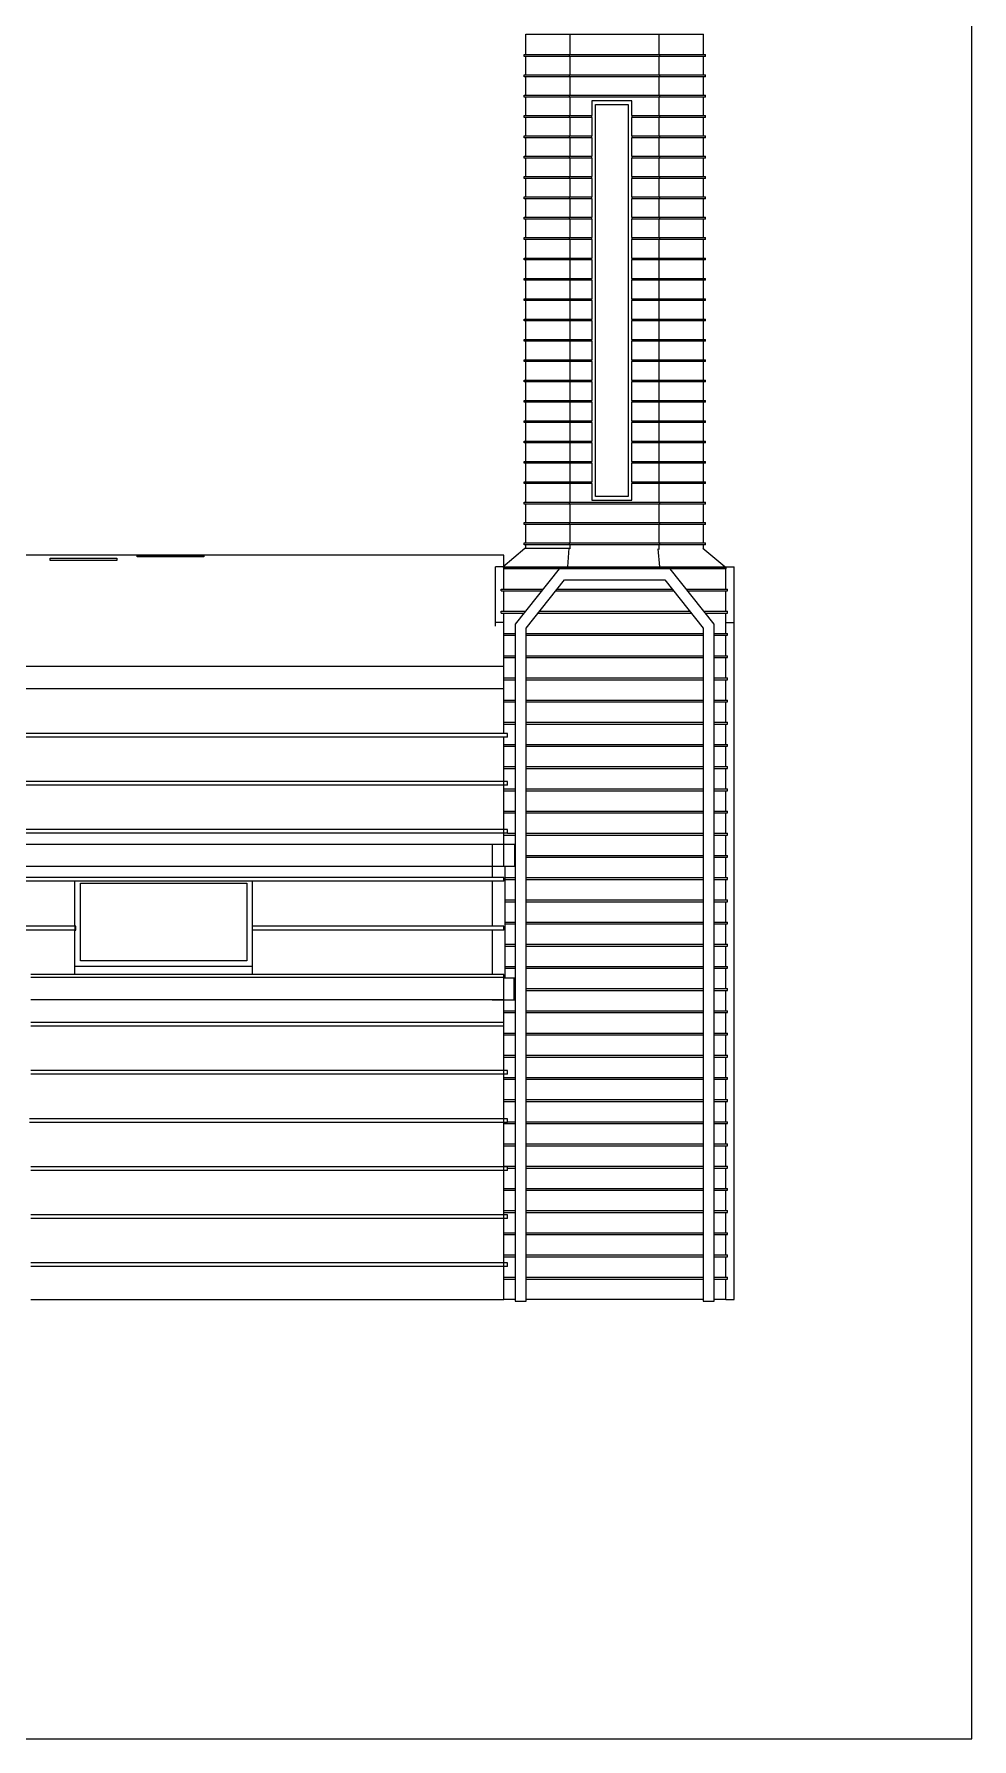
# Model space of a CAD drawing. Header units: inches. Extents: x -6210 to 141093, y -2740 to 21225.
# Drawn here: x 98862 to 99369, y 2900 to 3822 of the extents above; entities that cross this region are included whole.
import ezdxf

# ---------------------------------------------------------------- set-up
doc = ezdxf.new("R2010")
doc.units = ezdxf.units.IN
doc.header["$LTSCALE"] = 100
doc.header["$MEASUREMENT"] = 0

msp = doc.modelspace()

# ---------------------------------------------------------------- linework, layer by layer
at = {"color": 0, "linetype": 'Continuous', "lineweight": 0, "extrusion": (0, 1, 0)}
for p, q in [((99128.27012, 3822.12844), (99152.27012, 3822.12844)), ((99128.27012, 3811.12844), (99128.27012, 3822.12844)), ((99146.27012, 3822.23663), (99146.27012, 3822.12844)), ((99152.27012, 3822.12844), (99200.27012, 3822.12844)), ((99152.27012, 3811.12844), (99152.27012, 3822.12844)), ((99200.27012, 3822.12844), (99224.27012, 3822.12844)), ((99200.27012, 3811.12844), (99200.27012, 3822.12844)), ((99206.27012, 3822.23663), (99206.27012, 3822.12844)), ((99224.27012, 3811.12844), (99224.27012, 3822.12844)), ((99127.27012, 3811.12844), (99151.8559, 3811.12844)), ((99127.27012, 3810.12844), (99127.27012, 3811.12844)), ((99151.8559, 3810.12844), (99127.27012, 3810.12844)), ((99128.27012, 3800.12844), (99128.27012, 3810.12844)), ((99151.8559, 3811.12844), (99200.68433, 3811.12844)), ((99151.8559, 3810.12844), (99151.8559, 3811.12844)), ((99200.68433, 3810.12844), (99151.8559, 3810.12844)), ((99152.27012, 3800.12844), (99152.27012, 3810.12844)), ((99200.27012, 3800.12844), (99200.27012, 3810.12844)), ((99200.68433, 3811.12844), (99225.27012, 3811.12844)), ((99200.68433, 3810.12844), (99200.68433, 3811.12844)), ((99225.27012, 3810.12844), (99200.68433, 3810.12844)), ((99224.27012, 3800.12844), (99224.27012, 3810.12844)), ((99225.27012, 3810.12844), (99225.27012, 3811.12844)), ((99127.27012, 3800.12844), (99151.8559, 3800.12844)), ((99127.27012, 3799.12844), (99127.27012, 3800.12844)), ((99151.8559, 3799.12844), (99127.27012, 3799.12844)), ((99128.27012, 3789.12844), (99128.27012, 3799.12844)), ((99151.8559, 3800.12844), (99200.68433, 3800.12844)), ((99151.8559, 3799.12844), (99151.8559, 3800.12844)), ((99200.68433, 3799.12844), (99151.8559, 3799.12844)), ((99152.27012, 3789.12844), (99152.27012, 3799.12844)), ((99200.27012, 3789.12844), (99200.27012, 3799.12844)), ((99200.68433, 3800.12844), (99225.27012, 3800.12844)), ((99200.68433, 3799.12844), (99200.68433, 3800.12844)), ((99225.27012, 3799.12844), (99200.68433, 3799.12844)), ((99224.27012, 3789.12844), (99224.27012, 3799.12844)), ((99225.27012, 3799.12844), (99225.27012, 3800.12844)), ((99127.27012, 3789.12844), (99151.8559, 3789.12844)), ((99127.27012, 3788.12844), (99127.27012, 3789.12844)), ((99151.8559, 3789.12844), (99200.68433, 3789.12844)), ((99151.8559, 3788.12844), (99151.8559, 3789.12844)), ((99200.68433, 3789.12844), (99225.27012, 3789.12844)), ((99200.68433, 3788.12844), (99200.68433, 3789.12844)), ((99225.27012, 3788.12844), (99225.27012, 3789.12844)), ((99151.8559, 3788.12844), (99127.27012, 3788.12844)), ((99128.27012, 3778.12844), (99128.27012, 3788.12844)), ((99200.68433, 3788.12844), (99151.8559, 3788.12844)), ((99152.27012, 3778.12844), (99152.27012, 3788.12844)), ((99185.57778, 3786.12844), (99163.9076, 3786.12844)), ((99163.9076, 3786.12844), (99163.9076, 3778.12844)), ((99165.9076, 3784.12844), (99183.57778, 3784.12844)), ((99165.9076, 3572.12844), (99165.9076, 3784.12844)), ((99183.57778, 3784.12844), (99183.57778, 3572.12844)), ((99185.57778, 3778.12844), (99185.57778, 3786.12844)), ((99200.27012, 3778.12844), (99200.27012, 3788.12844)), ((99225.27012, 3788.12844), (99200.68433, 3788.12844)), ((99224.27012, 3778.12844), (99224.27012, 3788.12844)), ((99127.27012, 3778.12844), (99151.8559, 3778.12844)), ((99127.27012, 3777.12844), (99127.27012, 3778.12844)), ((99151.8559, 3777.12844), (99127.27012, 3777.12844)), ((99128.27012, 3767.12844), (99128.27012, 3777.12844)), ((99151.8559, 3777.12844), (99151.8559, 3778.12844)), ((99151.8559, 3778.12844), (99163.9076, 3778.12844)), ((99163.9076, 3777.12844), (99151.8559, 3777.12844)), ((99152.27012, 3767.12844), (99152.27012, 3777.12844)), ((99163.9076, 3777.12844), (99163.9076, 3778.12844)), ((99163.9076, 3777.12844), (99163.9076, 3767.12844)), ((99185.57778, 3778.12844), (99185.57778, 3777.12844)), ((99185.57778, 3778.12844), (99200.68433, 3778.12844)), ((99185.57778, 3767.12844), (99185.57778, 3777.12844)), ((99200.68433, 3777.12844), (99185.57778, 3777.12844)), ((99200.27012, 3767.12844), (99200.27012, 3777.12844)), ((99200.68433, 3777.12844), (99200.68433, 3778.12844)), ((99200.68433, 3778.12844), (99225.27012, 3778.12844)), ((99225.27012, 3777.12844), (99200.68433, 3777.12844)), ((99224.27012, 3767.12844), (99224.27012, 3777.12844)), ((99225.27012, 3777.12844), (99225.27012, 3778.12844)), ((99127.27012, 3767.12844), (99151.8559, 3767.12844)), ((99127.27012, 3766.12844), (99127.27012, 3767.12844)), ((99151.8559, 3766.12844), (99127.27012, 3766.12844)), ((99128.27012, 3756.12844), (99128.27012, 3766.12844)), ((99151.8559, 3766.12844), (99151.8559, 3767.12844)), ((99151.8559, 3767.12844), (99163.9076, 3767.12844)), ((99163.9076, 3766.12844), (99151.8559, 3766.12844)), ((99152.27012, 3756.12844), (99152.27012, 3766.12844)), ((99163.9076, 3766.12844), (99163.9076, 3767.12844)), ((99163.9076, 3766.12844), (99163.9076, 3756.12844)), ((99185.57778, 3767.12844), (99185.57778, 3766.12844)), ((99185.57778, 3767.12844), (99200.68433, 3767.12844)), ((99185.57778, 3756.12844), (99185.57778, 3766.12844)), ((99200.68433, 3766.12844), (99185.57778, 3766.12844)), ((99200.27012, 3756.12844), (99200.27012, 3766.12844)), ((99200.68433, 3766.12844), (99200.68433, 3767.12844)), ((99200.68433, 3767.12844), (99225.27012, 3767.12844)), ((99225.27012, 3766.12844), (99200.68433, 3766.12844)), ((99224.27012, 3756.12844), (99224.27012, 3766.12844)), ((99225.27012, 3766.12844), (99225.27012, 3767.12844)), ((99127.27012, 3756.12844), (99151.8559, 3756.12844)), ((99127.27012, 3755.12844), (99127.27012, 3756.12844)), ((99151.8559, 3755.12844), (99127.27012, 3755.12844)), ((99128.27012, 3745.12844), (99128.27012, 3755.12844)), ((99151.8559, 3755.12844), (99151.8559, 3756.12844)), ((99151.8559, 3756.12844), (99163.9076, 3756.12844)), ((99163.9076, 3755.12844), (99151.8559, 3755.12844)), ((99152.27012, 3745.12844), (99152.27012, 3755.12844)), ((99163.9076, 3755.12844), (99163.9076, 3756.12844)), ((99163.9076, 3755.12844), (99163.9076, 3745.12844)), ((99185.57778, 3756.12844), (99185.57778, 3755.12844)), ((99185.57778, 3756.12844), (99200.68433, 3756.12844)), ((99185.57778, 3745.12844), (99185.57778, 3755.12844)), ((99200.68433, 3755.12844), (99185.57778, 3755.12844)), ((99200.27012, 3745.12844), (99200.27012, 3755.12844)), ((99200.68433, 3755.12844), (99200.68433, 3756.12844)), ((99200.68433, 3756.12844), (99225.27012, 3756.12844)), ((99225.27012, 3755.12844), (99200.68433, 3755.12844)), ((99224.27012, 3745.12844), (99224.27012, 3755.12844)), ((99225.27012, 3755.12844), (99225.27012, 3756.12844)), ((99127.27012, 3745.12844), (99151.8559, 3745.12844)), ((99127.27012, 3744.12844), (99127.27012, 3745.12844)), ((99151.8559, 3744.12844), (99127.27012, 3744.12844)), ((99128.27012, 3734.12844), (99128.27012, 3744.12844)), ((99151.8559, 3744.12844), (99151.8559, 3745.12844)), ((99151.8559, 3745.12844), (99163.9076, 3745.12844)), ((99163.9076, 3744.12844), (99151.8559, 3744.12844)), ((99152.27012, 3734.12844), (99152.27012, 3744.12844)), ((99163.9076, 3744.12844), (99163.9076, 3745.12844)), ((99163.9076, 3744.12844), (99163.9076, 3734.12844)), ((99185.57778, 3745.12844), (99185.57778, 3744.12844)), ((99185.57778, 3745.12844), (99200.68433, 3745.12844)), ((99185.57778, 3734.12844), (99185.57778, 3744.12844)), ((99200.68433, 3744.12844), (99185.57778, 3744.12844)), ((99200.27012, 3734.12844), (99200.27012, 3744.12844)), ((99200.68433, 3744.12844), (99200.68433, 3745.12844)), ((99200.68433, 3745.12844), (99225.27012, 3745.12844)), ((99225.27012, 3744.12844), (99200.68433, 3744.12844)), ((99224.27012, 3734.12844), (99224.27012, 3744.12844)), ((99225.27012, 3744.12844), (99225.27012, 3745.12844)), ((99127.27012, 3734.12844), (99151.8559, 3734.12844)), ((99127.27012, 3733.12844), (99127.27012, 3734.12844)), ((99151.8559, 3733.12844), (99127.27012, 3733.12844)), ((99128.27012, 3723.12844), (99128.27012, 3733.12844)), ((99151.8559, 3733.12844), (99151.8559, 3734.12844)), ((99151.8559, 3734.12844), (99163.9076, 3734.12844)), ((99163.9076, 3733.12844), (99151.8559, 3733.12844)), ((99152.27012, 3723.12844), (99152.27012, 3733.12844)), ((99163.9076, 3733.12844), (99163.9076, 3734.12844)), ((99163.9076, 3733.12844), (99163.9076, 3723.12844)), ((99185.57778, 3734.12844), (99185.57778, 3733.12844)), ((99185.57778, 3734.12844), (99200.68433, 3734.12844)), ((99185.57778, 3723.12844), (99185.57778, 3733.12844)), ((99200.68433, 3733.12844), (99185.57778, 3733.12844)), ((99200.27012, 3723.12844), (99200.27012, 3733.12844)), ((99200.68433, 3733.12844), (99200.68433, 3734.12844)), ((99200.68433, 3734.12844), (99225.27012, 3734.12844)), ((99225.27012, 3733.12844), (99200.68433, 3733.12844)), ((99224.27012, 3723.12844), (99224.27012, 3733.12844)), ((99225.27012, 3733.12844), (99225.27012, 3734.12844)), ((99127.27012, 3723.12844), (99151.8559, 3723.12844)), ((99127.27012, 3722.12844), (99127.27012, 3723.12844)), ((99151.8559, 3722.12844), (99127.27012, 3722.12844)), ((99128.27012, 3712.12844), (99128.27012, 3722.12844)), ((99151.8559, 3722.12844), (99151.8559, 3723.12844)), ((99151.8559, 3723.12844), (99163.9076, 3723.12844)), ((99163.9076, 3722.12844), (99151.8559, 3722.12844)), ((99152.27012, 3712.12844), (99152.27012, 3722.12844)), ((99163.9076, 3722.12844), (99163.9076, 3723.12844)), ((99163.9076, 3722.12844), (99163.9076, 3712.12844)), ((99185.57778, 3723.12844), (99185.57778, 3722.12844)), ((99185.57778, 3723.12844), (99200.68433, 3723.12844)), ((99185.57778, 3712.12844), (99185.57778, 3722.12844)), ((99200.68433, 3722.12844), (99185.57778, 3722.12844)), ((99200.27012, 3712.12844), (99200.27012, 3722.12844)), ((99200.68433, 3722.12844), (99200.68433, 3723.12844)), ((99200.68433, 3723.12844), (99225.27012, 3723.12844)), ((99225.27012, 3722.12844), (99200.68433, 3722.12844)), ((99224.27012, 3712.12844), (99224.27012, 3722.12844)), ((99225.27012, 3722.12844), (99225.27012, 3723.12844)), ((99127.27012, 3712.12844), (99151.8559, 3712.12844)), ((99127.27012, 3711.12844), (99127.27012, 3712.12844)), ((99151.8559, 3711.12844), (99127.27012, 3711.12844)), ((99128.27012, 3701.12844), (99128.27012, 3711.12844)), ((99151.8559, 3711.12844), (99151.8559, 3712.12844)), ((99151.8559, 3712.12844), (99163.9076, 3712.12844)), ((99163.9076, 3711.12844), (99151.8559, 3711.12844)), ((99152.27012, 3701.12844), (99152.27012, 3711.12844)), ((99163.9076, 3711.12844), (99163.9076, 3712.12844)), ((99163.9076, 3711.12844), (99163.9076, 3701.12844)), ((99185.57778, 3712.12844), (99185.57778, 3711.12844)), ((99185.57778, 3712.12844), (99200.68433, 3712.12844)), ((99185.57778, 3701.12844), (99185.57778, 3711.12844)), ((99200.68433, 3711.12844), (99185.57778, 3711.12844)), ((99200.27012, 3701.12844), (99200.27012, 3711.12844)), ((99200.68433, 3711.12844), (99200.68433, 3712.12844)), ((99200.68433, 3712.12844), (99225.27012, 3712.12844)), ((99225.27012, 3711.12844), (99200.68433, 3711.12844)), ((99224.27012, 3701.12844), (99224.27012, 3711.12844)), ((99225.27012, 3711.12844), (99225.27012, 3712.12844)), ((99127.27012, 3701.12844), (99151.8559, 3701.12844)), ((99127.27012, 3700.12844), (99127.27012, 3701.12844)), ((99151.8559, 3700.12844), (99127.27012, 3700.12844)), ((99128.27012, 3690.12844), (99128.27012, 3700.12844)), ((99151.8559, 3700.12844), (99151.8559, 3701.12844)), ((99151.8559, 3701.12844), (99163.9076, 3701.12844)), ((99163.9076, 3700.12844), (99151.8559, 3700.12844)), ((99152.27012, 3690.12844), (99152.27012, 3700.12844)), ((99163.9076, 3700.12844), (99163.9076, 3701.12844)), ((99163.9076, 3700.12844), (99163.9076, 3690.12844)), ((99185.57778, 3701.12844), (99185.57778, 3700.12844)), ((99185.57778, 3701.12844), (99200.68433, 3701.12844)), ((99185.57778, 3690.12844), (99185.57778, 3700.12844)), ((99200.68433, 3700.12844), (99185.57778, 3700.12844)), ((99200.27012, 3690.12844), (99200.27012, 3700.12844)), ((99200.68433, 3700.12844), (99200.68433, 3701.12844)), ((99200.68433, 3701.12844), (99225.27012, 3701.12844)), ((99225.27012, 3700.12844), (99200.68433, 3700.12844)), ((99224.27012, 3690.12844), (99224.27012, 3700.12844)), ((99225.27012, 3700.12844), (99225.27012, 3701.12844)), ((99127.27012, 3690.12844), (99151.8559, 3690.12844)), ((99127.27012, 3689.12844), (99127.27012, 3690.12844)), ((99151.8559, 3689.12844), (99127.27012, 3689.12844)), ((99128.27012, 3679.12844), (99128.27012, 3689.12844)), ((99151.8559, 3689.12844), (99151.8559, 3690.12844)), ((99151.8559, 3690.12844), (99163.9076, 3690.12844)), ((99163.9076, 3689.12844), (99151.8559, 3689.12844)), ((99152.27012, 3679.12844), (99152.27012, 3689.12844)), ((99163.9076, 3689.12844), (99163.9076, 3690.12844)), ((99163.9076, 3689.12844), (99163.9076, 3679.12844)), ((99185.57778, 3690.12844), (99185.57778, 3689.12844)), ((99185.57778, 3690.12844), (99200.68433, 3690.12844)), ((99185.57778, 3679.12844), (99185.57778, 3689.12844)), ((99200.68433, 3689.12844), (99185.57778, 3689.12844)), ((99200.27012, 3679.12844), (99200.27012, 3689.12844)), ((99200.68433, 3689.12844), (99200.68433, 3690.12844)), ((99200.68433, 3690.12844), (99225.27012, 3690.12844)), ((99225.27012, 3689.12844), (99200.68433, 3689.12844)), ((99224.27012, 3679.12844), (99224.27012, 3689.12844)), ((99225.27012, 3689.12844), (99225.27012, 3690.12844)), ((99127.27012, 3679.12844), (99151.8559, 3679.12844)), ((99127.27012, 3678.12844), (99127.27012, 3679.12844)), ((99151.8559, 3678.12844), (99127.27012, 3678.12844)), ((99128.27012, 3668.12844), (99128.27012, 3678.12844)), ((99151.8559, 3678.12844), (99151.8559, 3679.12844)), ((99151.8559, 3679.12844), (99163.9076, 3679.12844)), ((99163.9076, 3678.12844), (99151.8559, 3678.12844)), ((99152.27012, 3668.12844), (99152.27012, 3678.12844)), ((99163.9076, 3678.12844), (99163.9076, 3679.12844)), ((99163.9076, 3678.12844), (99163.9076, 3668.12844)), ((99185.57778, 3679.12844), (99185.57778, 3678.12844)), ((99185.57778, 3679.12844), (99200.68433, 3679.12844)), ((99185.57778, 3668.12844), (99185.57778, 3678.12844)), ((99200.68433, 3678.12844), (99185.57778, 3678.12844)), ((99200.27012, 3668.12844), (99200.27012, 3678.12844)), ((99200.68433, 3678.12844), (99200.68433, 3679.12844)), ((99200.68433, 3679.12844), (99225.27012, 3679.12844)), ((99225.27012, 3678.12844), (99200.68433, 3678.12844)), ((99224.27012, 3668.12844), (99224.27012, 3678.12844)), ((99225.27012, 3678.12844), (99225.27012, 3679.12844)), ((99127.27012, 3668.12844), (99151.8559, 3668.12844)), ((99127.27012, 3667.12844), (99127.27012, 3668.12844)), ((99151.8559, 3667.12844), (99127.27012, 3667.12844)), ((99128.27012, 3657.12844), (99128.27012, 3667.12844)), ((99151.8559, 3667.12844), (99151.8559, 3668.12844)), ((99151.8559, 3668.12844), (99163.9076, 3668.12844)), ((99163.9076, 3667.12844), (99151.8559, 3667.12844)), ((99152.27012, 3657.12844), (99152.27012, 3667.12844)), ((99163.9076, 3667.12844), (99163.9076, 3668.12844)), ((99163.9076, 3667.12844), (99163.9076, 3657.12844)), ((99185.57778, 3668.12844), (99185.57778, 3667.12844)), ((99185.57778, 3668.12844), (99200.68433, 3668.12844)), ((99185.57778, 3657.12844), (99185.57778, 3667.12844)), ((99200.68433, 3667.12844), (99185.57778, 3667.12844)), ((99200.27012, 3657.12844), (99200.27012, 3667.12844)), ((99200.68433, 3667.12844), (99200.68433, 3668.12844)), ((99200.68433, 3668.12844), (99225.27012, 3668.12844)), ((99225.27012, 3667.12844), (99200.68433, 3667.12844)), ((99224.27012, 3657.12844), (99224.27012, 3667.12844)), ((99225.27012, 3667.12844), (99225.27012, 3668.12844)), ((99127.27012, 3657.12844), (99151.8559, 3657.12844)), ((99127.27012, 3656.12844), (99127.27012, 3657.12844)), ((99151.8559, 3656.12844), (99127.27012, 3656.12844)), ((99128.27012, 3646.12844), (99128.27012, 3656.12844)), ((99151.8559, 3656.12844), (99151.8559, 3657.12844)), ((99151.8559, 3657.12844), (99163.9076, 3657.12844)), ((99163.9076, 3656.12844), (99151.8559, 3656.12844)), ((99152.27012, 3646.12844), (99152.27012, 3656.12844)), ((99163.9076, 3656.12844), (99163.9076, 3657.12844)), ((99163.9076, 3656.12844), (99163.9076, 3646.12844)), ((99185.57778, 3657.12844), (99185.57778, 3656.12844)), ((99185.57778, 3657.12844), (99200.68433, 3657.12844)), ((99185.57778, 3646.12844), (99185.57778, 3656.12844)), ((99200.68433, 3656.12844), (99185.57778, 3656.12844)), ((99200.27012, 3646.12844), (99200.27012, 3656.12844)), ((99200.68433, 3656.12844), (99200.68433, 3657.12844)), ((99200.68433, 3657.12844), (99225.27012, 3657.12844)), ((99225.27012, 3656.12844), (99200.68433, 3656.12844)), ((99224.27012, 3646.12844), (99224.27012, 3656.12844)), ((99225.27012, 3656.12844), (99225.27012, 3657.12844)), ((99127.27012, 3646.12844), (99151.8559, 3646.12844)), ((99127.27012, 3645.12844), (99127.27012, 3646.12844)), ((99151.8559, 3645.12844), (99127.27012, 3645.12844)), ((99128.27012, 3635.12844), (99128.27012, 3645.12844)), ((99151.8559, 3645.12844), (99151.8559, 3646.12844)), ((99151.8559, 3646.12844), (99163.9076, 3646.12844)), ((99163.9076, 3645.12844), (99151.8559, 3645.12844)), ((99152.27012, 3635.12844), (99152.27012, 3645.12844)), ((99163.9076, 3645.12844), (99163.9076, 3646.12844)), ((99163.9076, 3645.12844), (99163.9076, 3635.12844)), ((99185.57778, 3646.12844), (99185.57778, 3645.12844)), ((99185.57778, 3646.12844), (99200.68433, 3646.12844)), ((99185.57778, 3635.12844), (99185.57778, 3645.12844)), ((99200.68433, 3645.12844), (99185.57778, 3645.12844)), ((99200.27012, 3635.12844), (99200.27012, 3645.12844)), ((99200.68433, 3645.12844), (99200.68433, 3646.12844)), ((99200.68433, 3646.12844), (99225.27012, 3646.12844)), ((99225.27012, 3645.12844), (99200.68433, 3645.12844)), ((99224.27012, 3635.12844), (99224.27012, 3645.12844)), ((99225.27012, 3645.12844), (99225.27012, 3646.12844)), ((99127.27012, 3635.12844), (99151.8559, 3635.12844)), ((99127.27012, 3634.12844), (99127.27012, 3635.12844)), ((99151.8559, 3634.12844), (99127.27012, 3634.12844)), ((99128.27012, 3624.12844), (99128.27012, 3634.12844)), ((99151.8559, 3634.12844), (99151.8559, 3635.12844)), ((99151.8559, 3635.12844), (99163.9076, 3635.12844)), ((99163.9076, 3634.12844), (99151.8559, 3634.12844)), ((99152.27012, 3624.12844), (99152.27012, 3634.12844)), ((99163.9076, 3634.12844), (99163.9076, 3635.12844)), ((99163.9076, 3634.12844), (99163.9076, 3624.12844)), ((99185.57778, 3635.12844), (99185.57778, 3634.12844)), ((99185.57778, 3635.12844), (99200.68433, 3635.12844)), ((99185.57778, 3624.12844), (99185.57778, 3634.12844)), ((99200.68433, 3634.12844), (99185.57778, 3634.12844)), ((99200.27012, 3624.12844), (99200.27012, 3634.12844)), ((99200.68433, 3634.12844), (99200.68433, 3635.12844)), ((99200.68433, 3635.12844), (99225.27012, 3635.12844)), ((99225.27012, 3634.12844), (99200.68433, 3634.12844)), ((99224.27012, 3624.12844), (99224.27012, 3634.12844)), ((99225.27012, 3634.12844), (99225.27012, 3635.12844)), ((99127.27012, 3624.12844), (99151.8559, 3624.12844)), ((99127.27012, 3623.12844), (99127.27012, 3624.12844)), ((99151.8559, 3623.12844), (99127.27012, 3623.12844)), ((99128.27012, 3613.12844), (99128.27012, 3623.12844)), ((99151.8559, 3623.12844), (99151.8559, 3624.12844)), ((99151.8559, 3624.12844), (99163.9076, 3624.12844)), ((99163.9076, 3623.12844), (99151.8559, 3623.12844)), ((99152.27012, 3613.12844), (99152.27012, 3623.12844)), ((99163.9076, 3623.12844), (99163.9076, 3624.12844)), ((99163.9076, 3623.12844), (99163.9076, 3613.12844)), ((99185.57778, 3624.12844), (99185.57778, 3623.12844)), ((99185.57778, 3624.12844), (99200.68433, 3624.12844)), ((99185.57778, 3613.12844), (99185.57778, 3623.12844)), ((99200.68433, 3623.12844), (99185.57778, 3623.12844)), ((99200.27012, 3613.12844), (99200.27012, 3623.12844)), ((99200.68433, 3623.12844), (99200.68433, 3624.12844)), ((99200.68433, 3624.12844), (99225.27012, 3624.12844)), ((99225.27012, 3623.12844), (99200.68433, 3623.12844)), ((99224.27012, 3613.12844), (99224.27012, 3623.12844)), ((99225.27012, 3623.12844), (99225.27012, 3624.12844)), ((99127.27012, 3613.12844), (99151.8559, 3613.12844)), ((99127.27012, 3612.12844), (99127.27012, 3613.12844)), ((99151.8559, 3612.12844), (99151.8559, 3613.12844)), ((99151.8559, 3613.12844), (99163.9076, 3613.12844)), ((99163.9076, 3612.12844), (99163.9076, 3613.12844)), ((99185.57778, 3613.12844), (99185.57778, 3612.12844)), ((99185.57778, 3613.12844), (99200.68433, 3613.12844)), ((99200.68433, 3612.12844), (99200.68433, 3613.12844)), ((99200.68433, 3613.12844), (99225.27012, 3613.12844)), ((99225.27012, 3612.12844), (99225.27012, 3613.12844)), ((99151.8559, 3612.12844), (99127.27012, 3612.12844)), ((99128.27012, 3602.12844), (99128.27012, 3612.12844)), ((99163.9076, 3612.12844), (99151.8559, 3612.12844)), ((99152.27012, 3602.12844), (99152.27012, 3612.12844)), ((99163.9076, 3612.12844), (99163.9076, 3602.12844)), ((99185.57778, 3602.12844), (99185.57778, 3612.12844)), ((99200.68433, 3612.12844), (99185.57778, 3612.12844)), ((99200.27012, 3602.12844), (99200.27012, 3612.12844)), ((99225.27012, 3612.12844), (99200.68433, 3612.12844)), ((99224.27012, 3602.12844), (99224.27012, 3612.12844)), ((99127.27012, 3602.12844), (99151.8559, 3602.12844)), ((99127.27012, 3601.12844), (99127.27012, 3602.12844)), ((99151.8559, 3601.12844), (99127.27012, 3601.12844)), ((99128.27012, 3591.12844), (99128.27012, 3601.12844)), ((99151.8559, 3601.12844), (99151.8559, 3602.12844)), ((99151.8559, 3602.12844), (99163.9076, 3602.12844)), ((99163.9076, 3601.12844), (99151.8559, 3601.12844)), ((99152.27012, 3591.12844), (99152.27012, 3601.12844)), ((99163.9076, 3601.12844), (99163.9076, 3602.12844)), ((99163.9076, 3601.12844), (99163.9076, 3591.12844)), ((99185.57778, 3602.12844), (99185.57778, 3601.12844)), ((99185.57778, 3602.12844), (99200.68433, 3602.12844)), ((99185.57778, 3591.12844), (99185.57778, 3601.12844)), ((99200.68433, 3601.12844), (99185.57778, 3601.12844)), ((99200.27012, 3591.12844), (99200.27012, 3601.12844)), ((99200.68433, 3601.12844), (99200.68433, 3602.12844)), ((99200.68433, 3602.12844), (99225.27012, 3602.12844)), ((99225.27012, 3601.12844), (99200.68433, 3601.12844)), ((99224.27012, 3591.12844), (99224.27012, 3601.12844)), ((99225.27012, 3601.12844), (99225.27012, 3602.12844)), ((99127.27012, 3591.12844), (99151.8559, 3591.12844)), ((99127.27012, 3590.12844), (99127.27012, 3591.12844)), ((99151.8559, 3590.12844), (99127.27012, 3590.12844)), ((99128.27012, 3580.12844), (99128.27012, 3590.12844)), ((99151.8559, 3590.12844), (99151.8559, 3591.12844)), ((99151.8559, 3591.12844), (99163.9076, 3591.12844)), ((99163.9076, 3590.12844), (99151.8559, 3590.12844)), ((99152.27012, 3580.12844), (99152.27012, 3590.12844)), ((99163.9076, 3590.12844), (99163.9076, 3591.12844)), ((99163.9076, 3590.12844), (99163.9076, 3580.12844)), ((99185.57778, 3591.12844), (99185.57778, 3590.12844)), ((99185.57778, 3591.12844), (99200.68433, 3591.12844)), ((99185.57778, 3580.12844), (99185.57778, 3590.12844)), ((99200.68433, 3590.12844), (99185.57778, 3590.12844)), ((99200.27012, 3580.12844), (99200.27012, 3590.12844)), ((99200.68433, 3590.12844), (99200.68433, 3591.12844)), ((99200.68433, 3591.12844), (99225.27012, 3591.12844)), ((99225.27012, 3590.12844), (99200.68433, 3590.12844)), ((99224.27012, 3580.12844), (99224.27012, 3590.12844)), ((99225.27012, 3590.12844), (99225.27012, 3591.12844)), ((99127.27012, 3580.12844), (99151.8559, 3580.12844)), ((99127.27012, 3579.12844), (99127.27012, 3580.12844)), ((99151.8559, 3579.12844), (99127.27012, 3579.12844)), ((99128.27012, 3569.12844), (99128.27012, 3579.12844)), ((99151.8559, 3579.12844), (99151.8559, 3580.12844)), ((99151.8559, 3580.12844), (99163.9076, 3580.12844)), ((99163.9076, 3579.12844), (99151.8559, 3579.12844)), ((99152.27012, 3569.12844), (99152.27012, 3579.12844)), ((99163.9076, 3579.12844), (99163.9076, 3580.12844)), ((99163.9076, 3579.12844), (99163.9076, 3570.12844)), ((99185.57778, 3580.12844), (99185.57778, 3579.12844)), ((99185.57778, 3580.12844), (99200.68433, 3580.12844)), ((99185.57778, 3570.12844), (99185.57778, 3579.12844)), ((99200.68433, 3579.12844), (99185.57778, 3579.12844)), ((99200.27012, 3569.12844), (99200.27012, 3579.12844)), ((99200.68433, 3579.12844), (99200.68433, 3580.12844)), ((99200.68433, 3580.12844), (99225.27012, 3580.12844)), ((99225.27012, 3579.12844), (99200.68433, 3579.12844)), ((99224.27012, 3569.12844), (99224.27012, 3579.12844)), ((99225.27012, 3579.12844), (99225.27012, 3580.12844)), ((99127.27012, 3569.12844), (99151.8559, 3569.12844)), ((99127.27012, 3568.12844), (99127.27012, 3569.12844)), ((99151.8559, 3568.12844), (99127.27012, 3568.12844)), ((99128.27012, 3558.12844), (99128.27012, 3568.12844)), ((99151.8559, 3569.12844), (99200.68433, 3569.12844)), ((99151.8559, 3568.12844), (99151.8559, 3569.12844)), ((99200.68433, 3568.12844), (99151.8559, 3568.12844)), ((99152.27012, 3558.12844), (99152.27012, 3568.12844)), ((99163.9076, 3570.12844), (99185.57778, 3570.12844)), ((99183.57778, 3572.12844), (99165.9076, 3572.12844)), ((99200.27012, 3558.12844), (99200.27012, 3568.12844)), ((99200.68433, 3569.12844), (99225.27012, 3569.12844)), ((99200.68433, 3568.12844), (99200.68433, 3569.12844)), ((99225.27012, 3568.12844), (99200.68433, 3568.12844)), ((99224.27012, 3558.12844), (99224.27012, 3568.12844)), ((99225.27012, 3568.12844), (99225.27012, 3569.12844)), ((99127.27012, 3558.12844), (99151.8559, 3558.12844)), ((99127.27012, 3557.12844), (99127.27012, 3558.12844)), ((99151.8559, 3558.12844), (99200.68433, 3558.12844)), ((99151.8559, 3557.12844), (99151.8559, 3558.12844)), ((99200.68433, 3558.12844), (99225.27012, 3558.12844)), ((99200.68433, 3557.12844), (99200.68433, 3558.12844)), ((99225.27012, 3557.12844), (99225.27012, 3558.12844)), ((99151.8559, 3557.12844), (99127.27012, 3557.12844)), ((99128.27012, 3547.12844), (99128.27012, 3557.12844)), ((99200.68433, 3557.12844), (99151.8559, 3557.12844)), ((99152.27012, 3547.12844), (99152.27012, 3557.12844)), ((99200.27012, 3547.12844), (99200.27012, 3557.12844)), ((99225.27012, 3557.12844), (99200.68433, 3557.12844)), ((99224.27012, 3547.12844), (99224.27012, 3557.12844)), ((98864.27012, 3540.39197), (98804.27012, 3540.39197)), ((98864.27012, 3540.38933), (98864.27012, 3540.39197)), ((98900.27012, 3540.38933), (98864.27012, 3540.38933)), ((98900.27012, 3540.39197), (98900.27012, 3540.38933)), ((98960.27012, 3540.39197), (98900.27012, 3540.39197)), ((98918.27012, 3540.15534), (98954.27012, 3540.15534)), ((98918.27012, 3539.54265), (98918.27012, 3540.15534)), ((98954.27012, 3539.54265), (98918.27012, 3539.54265)), ((98954.27012, 3540.15534), (98954.27012, 3539.54265)), ((98960.27012, 3540.38933), (98960.27012, 3540.39197)), ((98996.27012, 3540.38933), (98960.27012, 3540.38933)), ((98996.27012, 3540.39197), (98996.27012, 3540.38933)), ((99116.27012, 3540.39197), (98996.27012, 3540.39197)), ((99115.85594, 3534.12844), (99127.65455, 3544.21895)), ((99116.27012, 3534.48265), (99116.27012, 3540.39197)), ((99127.27012, 3547.12844), (99151.8559, 3547.12844)), ((99127.27012, 3546.12844), (99127.27012, 3547.12844)), ((99151.8559, 3546.12844), (99127.27012, 3546.12844)), ((99127.65455, 3544.21895), (99151.65455, 3544.21895)), ((99128.27012, 3544.21895), (99128.27012, 3546.12844)), ((99151.00312, 3534.12844), (99151.65455, 3544.21895)), ((99151.65455, 3544.21895), (99151.91359, 3544.21895)), ((99151.8559, 3547.12844), (99200.68433, 3547.12844)), ((99151.8559, 3546.12844), (99151.8559, 3547.12844)), ((99200.68433, 3546.12844), (99151.8559, 3546.12844)), ((99152.27012, 3543.92074), (99152.27012, 3546.12844)), ((99200.70875, 3534.12844), (99199.6857, 3543.92074)), ((99200.27012, 3543.51257), (99200.27012, 3546.12844)), ((99200.68433, 3547.12844), (99225.27012, 3547.12844)), ((99200.68433, 3546.12844), (99200.68433, 3547.12844)), ((99225.27012, 3546.12844), (99200.68433, 3546.12844)), ((99235.85594, 3534.12844), (99223.90029, 3544.01572)), ((99224.27012, 3543.70987), (99224.27012, 3546.12844)), ((99225.27012, 3546.12844), (99225.27012, 3547.12844)), ((98871.14493, 3538.83623), (98907.14493, 3538.83623)), ((98871.14493, 3537.56087), (98871.14493, 3538.83623)), ((98907.14493, 3537.56087), (98871.14493, 3537.56087)), ((98907.14493, 3538.83623), (98907.14493, 3537.56087)), ((99115.85594, 3534.12844), (99111.77012, 3534.12844)), ((99111.77012, 3504.12844), (99111.77012, 3534.12844)), ((99115.85594, 3534.12844), (99151.00312, 3534.12844)), ((99116.27012, 3533.42133), (99116.27012, 3534.12844)), ((99116.27012, 3533.12844), (99116.27012, 3533.42133)), ((99236.27012, 3533.42133), (99116.27012, 3533.42133)), ((99146.27012, 3533.12844), (99116.27012, 3533.12844)), ((99116.27012, 3522.12844), (99116.27012, 3533.12844)), ((99146.27012, 3533.12844), (99122.47721, 3503.12844)), ((99206.27012, 3533.12844), (99146.27012, 3533.12844)), ((99151.00312, 3534.12844), (99200.70875, 3534.12844)), ((99200.70875, 3534.12844), (99235.85594, 3534.12844)), ((99236.27012, 3533.12844), (99206.27012, 3533.12844)), ((99230.06303, 3503.12844), (99206.27012, 3533.12844)), ((99235.85594, 3534.12844), (99236.27012, 3534.12844)), ((99236.27012, 3534.12844), (99236.27012, 3533.42133)), ((99236.27012, 3534.12844), (99240.77012, 3534.12844)), ((99236.27012, 3533.42133), (99236.27012, 3533.12844)), ((99236.27012, 3522.12844), (99236.27012, 3533.12844)), ((99240.77012, 3504.12844), (99240.77012, 3534.12844)), ((99114.85158, 3522.12844), (99137.54605, 3522.12844)), ((99114.85158, 3521.12844), (99114.85158, 3522.12844)), ((99114.85158, 3521.12844), (99136.75295, 3521.12844)), ((99116.27012, 3510.12844), (99116.27012, 3521.12844)), ((99128.47721, 3501.03797), (99149.16948, 3527.12844)), ((99144.4109, 3521.12844), (99208.12934, 3521.12844)), ((99145.20399, 3522.12844), (99207.33624, 3522.12844)), ((99149.16948, 3527.12844), (99203.37076, 3527.12844)), ((99203.37076, 3527.12844), (99224.06303, 3501.03797)), ((99214.99418, 3522.12844), (99237.27012, 3522.12844)), ((99215.78728, 3521.12844), (99237.27012, 3521.12844)), ((99236.27012, 3510.12844), (99236.27012, 3521.12844)), ((99237.27012, 3521.12844), (99237.27012, 3522.12844)), ((99116.27012, 3504.12844), (99111.77012, 3504.12844)), ((99111.77012, 3502.0275), (99111.77012, 3504.12844)), ((99114.85158, 3510.12844), (99128.02889, 3510.12844)), ((99114.85158, 3509.12844), (99114.85158, 3510.12844)), ((99114.85158, 3509.12844), (99127.23579, 3509.12844)), ((99116.27012, 3500.93145), (99116.27012, 3509.12844)), ((99122.47721, 3503.12844), (99122.47721, 3137.12844)), ((99134.89373, 3509.12844), (99217.6465, 3509.12844)), ((99135.68683, 3510.12844), (99216.8534, 3510.12844)), ((99224.51135, 3510.12844), (99237.27012, 3510.12844)), ((99225.30444, 3509.12844), (99237.27012, 3509.12844)), ((99230.06303, 3137.12844), (99230.06303, 3503.12844)), ((99236.27012, 3498.12844), (99236.27012, 3509.12844)), ((99236.27012, 3504.12844), (99240.77012, 3504.12844)), ((99237.27012, 3509.12844), (99237.27012, 3510.12844)), ((99240.77012, 3138.12844), (99240.77012, 3504.12844)), ((99116.27012, 3480.34348), (99116.27012, 3500.93145)), ((99116.27012, 3498.12844), (99122.47721, 3498.12844)), ((99116.27012, 3497.12844), (99122.47721, 3497.12844)), ((99128.47721, 3137.12844), (99128.47721, 3501.03797)), ((99128.47721, 3498.12844), (99224.06303, 3498.12844)), ((99128.47721, 3497.12844), (99224.06303, 3497.12844)), ((99224.06303, 3501.03797), (99224.06303, 3137.12844)), ((99230.06303, 3498.12844), (99237.27012, 3498.12844)), ((99230.06303, 3497.12844), (99237.27012, 3497.12844)), ((99236.27012, 3486.12844), (99236.27012, 3497.12844)), ((99237.27012, 3497.12844), (99237.27012, 3498.12844)), ((99116.27012, 3486.12844), (99122.47721, 3486.12844)), ((99116.27012, 3485.12844), (99122.47721, 3485.12844)), ((99128.47721, 3486.12844), (99224.06303, 3486.12844)), ((99128.47721, 3485.12844), (99224.06303, 3485.12844)), ((99230.06303, 3486.12844), (99237.27012, 3486.12844)), ((99230.06303, 3485.12844), (99237.27012, 3485.12844)), ((99236.27012, 3474.12844), (99236.27012, 3485.12844)), ((99237.27012, 3485.12844), (99237.27012, 3486.12844)), ((99116.27012, 3480.34348), (98362.77012, 3480.34348)), ((99116.27012, 3468.12844), (99116.27012, 3480.34348)), ((99116.27012, 3468.12844), (98362.77012, 3468.12844)), ((98884.52012, 3468.12844), (98788.52012, 3468.12844)), ((98980.52012, 3468.12844), (98884.52012, 3468.12844)), ((99116.27012, 3468.12844), (98980.52012, 3468.12844)), ((99116.27012, 3468.12844), (98980.52012, 3468.12844)), ((99116.27012, 3474.12844), (99122.47721, 3474.12844)), ((99116.27012, 3473.12844), (99122.47721, 3473.12844)), ((99116.27012, 3444.12844), (99116.27012, 3468.12844)), ((99116.27012, 3444.12844), (99116.27012, 3468.12844)), ((99128.47721, 3474.12844), (99224.06303, 3474.12844)), ((99128.47721, 3473.12844), (99224.06303, 3473.12844)), ((99230.06303, 3474.12844), (99237.27012, 3474.12844)), ((99230.06303, 3473.12844), (99237.27012, 3473.12844)), ((99236.27012, 3462.12844), (99236.27012, 3473.12844)), ((99237.27012, 3473.12844), (99237.27012, 3474.12844)), ((99116.27012, 3462.12844), (99122.47721, 3462.12844)), ((99116.27012, 3461.12844), (99122.47721, 3461.12844)), ((99128.47721, 3462.12844), (99224.06303, 3462.12844)), ((99128.47721, 3461.12844), (99224.06303, 3461.12844)), ((99230.06303, 3462.12844), (99237.27012, 3462.12844)), ((99230.06303, 3461.12844), (99237.27012, 3461.12844)), ((99236.27012, 3450.12844), (99236.27012, 3461.12844)), ((99237.27012, 3461.12844), (99237.27012, 3462.12844)), ((99116.27012, 3450.12844), (99122.47721, 3450.12844)), ((99116.27012, 3449.12844), (99122.47721, 3449.12844)), ((99128.47721, 3450.12844), (99224.06303, 3450.12844)), ((99128.47721, 3449.12844), (99224.06303, 3449.12844)), ((99230.06303, 3450.12844), (99237.27012, 3450.12844)), ((99230.06303, 3449.12844), (99237.27012, 3449.12844)), ((99236.27012, 3438.12844), (99236.27012, 3449.12844)), ((99237.27012, 3449.12844), (99237.27012, 3450.12844)), ((99118.41107, 3444.12844), (98364.77012, 3444.12844)), ((99118.41107, 3442.12844), (98364.77012, 3442.12844)), ((99116.27012, 3418.12844), (99116.27012, 3442.12844)), ((99116.27012, 3418.12844), (99116.27012, 3442.12844)), ((99116.27012, 3438.12844), (99122.47721, 3438.12844)), ((99118.41107, 3442.12844), (99118.41107, 3444.12844)), ((99128.47721, 3438.12844), (99224.06303, 3438.12844)), ((99230.06303, 3438.12844), (99237.27012, 3438.12844)), ((99237.27012, 3437.12844), (99237.27012, 3438.12844)), ((99116.27012, 3437.12844), (99122.47721, 3437.12844)), ((99128.47721, 3437.12844), (99224.06303, 3437.12844)), ((99230.06303, 3437.12844), (99237.27012, 3437.12844)), ((99236.27012, 3426.12844), (99236.27012, 3437.12844)), ((99116.27012, 3426.12844), (99122.47721, 3426.12844)), ((99116.27012, 3425.12844), (99122.47721, 3425.12844)), ((99128.47721, 3426.12844), (99224.06303, 3426.12844)), ((99128.47721, 3425.12844), (99224.06303, 3425.12844)), ((99230.06303, 3426.12844), (99237.27012, 3426.12844)), ((99230.06303, 3425.12844), (99237.27012, 3425.12844)), ((99236.27012, 3414.12844), (99236.27012, 3425.12844)), ((99237.27012, 3425.12844), (99237.27012, 3426.12844)), ((99116.27012, 3418.12844), (98364.77012, 3418.12844)), ((99116.27012, 3416.12844), (98364.77012, 3416.12844)), ((99116.27012, 3416.12844), (99116.27012, 3418.12844)), ((99118.41107, 3418.12844), (99116.27012, 3418.12844)), ((99116.27012, 3416.12844), (99116.27012, 3418.12844)), ((99116.27012, 3392.12844), (99116.27012, 3416.12844)), ((99116.27012, 3392.12844), (99116.27012, 3416.12844)), ((99118.41107, 3416.12844), (99116.27012, 3416.12844)), ((99116.27012, 3414.12844), (99122.47721, 3414.12844)), ((99116.27012, 3413.12844), (99122.47721, 3413.12844)), ((99118.41107, 3416.12844), (99118.41107, 3418.12844)), ((99128.47721, 3414.12844), (99224.06303, 3414.12844)), ((99128.47721, 3413.12844), (99224.06303, 3413.12844)), ((99230.06303, 3414.12844), (99237.27012, 3414.12844)), ((99230.06303, 3413.12844), (99237.27012, 3413.12844)), ((99236.27012, 3402.12844), (99236.27012, 3413.12844)), ((99237.27012, 3413.12844), (99237.27012, 3414.12844)), ((99116.27012, 3402.12844), (99122.47721, 3402.12844)), ((99116.27012, 3401.12844), (99122.47721, 3401.12844)), ((99128.47721, 3402.12844), (99224.06303, 3402.12844)), ((99128.47721, 3401.12844), (99224.06303, 3401.12844)), ((99230.06303, 3402.12844), (99237.27012, 3402.12844)), ((99230.06303, 3401.12844), (99237.27012, 3401.12844)), ((99236.27012, 3390.12844), (99236.27012, 3401.12844)), ((99237.27012, 3401.12844), (99237.27012, 3402.12844)), ((99116.27012, 3392.12844), (98364.77012, 3392.12844)), ((99116.27012, 3390.12844), (99116.27012, 3392.12844)), ((99118.41107, 3392.12844), (99116.27012, 3392.12844)), ((99116.27012, 3390.12844), (99116.27012, 3392.12844)), ((99118.41107, 3390.12844), (99118.41107, 3392.12844)), ((99116.27012, 3390.12844), (98364.77012, 3390.12844)), ((99116.27012, 3384.12844), (98364.77012, 3384.12844)), ((99110.27012, 3372.12844), (99110.27012, 3384.12844)), ((99122.27012, 3384.12844), (99110.27012, 3384.12844)), ((99116.27012, 3384.12844), (99116.27012, 3390.12844)), ((99116.27012, 3384.12844), (99116.27012, 3390.12844)), ((99118.41107, 3390.12844), (99116.27012, 3390.12844)), ((99116.27012, 3389.12844), (99122.47721, 3389.12844)), ((99116.27012, 3372.12844), (99116.27012, 3384.12844)), ((99118.41107, 3390.12844), (99122.47721, 3390.12844)), ((99122.27012, 3372.12844), (99122.27012, 3384.12844)), ((99128.47721, 3390.12844), (99224.06303, 3390.12844)), ((99128.47721, 3389.12844), (99224.06303, 3389.12844)), ((99230.06303, 3390.12844), (99237.27012, 3390.12844)), ((99230.06303, 3389.12844), (99237.27012, 3389.12844)), ((99236.27012, 3378.12844), (99236.27012, 3389.12844)), ((99237.27012, 3389.12844), (99237.27012, 3390.12844)), ((99122.27012, 3378.12844), (99122.47721, 3378.12844)), ((99122.27012, 3377.12844), (99122.47721, 3377.12844)), ((99128.47721, 3378.12844), (99224.06303, 3378.12844)), ((99128.47721, 3377.12844), (99224.06303, 3377.12844)), ((99230.06303, 3378.12844), (99237.27012, 3378.12844)), ((99230.06303, 3377.12844), (99237.27012, 3377.12844)), ((99236.27012, 3366.12844), (99236.27012, 3377.12844)), ((99237.27012, 3377.12844), (99237.27012, 3378.12844)), ((99116.27012, 3372.12844), (98364.77012, 3372.12844)), ((99116.27012, 3366.12844), (98364.77012, 3366.12844)), ((99110.0247, 3372.12844), (99110.0247, 3366.12844)), ((99122.27012, 3372.12844), (99110.27012, 3372.12844)), ((99116.27012, 3364.12844), (99116.27012, 3366.12844)), ((99117.15943, 3311.80535), (99117.15943, 3372.12844)), ((99117.18178, 3366.12844), (99122.47721, 3366.12844)), ((99117.18178, 3365.12844), (99122.47721, 3365.12844)), ((99128.47721, 3366.12844), (99224.06303, 3366.12844)), ((99128.47721, 3365.12844), (99224.06303, 3365.12844)), ((99230.06303, 3366.12844), (99237.27012, 3366.12844)), ((99230.06303, 3365.12844), (99237.27012, 3365.12844)), ((99236.27012, 3354.12844), (99236.27012, 3365.12844)), ((99237.27012, 3365.12844), (99237.27012, 3366.12844)), ((99116.27012, 3364.12844), (98364.77012, 3364.12844)), ((98884.52012, 3339.79852), (98884.52012, 3364.12844)), ((98887.52012, 3363.12844), (98977.52012, 3363.12844)), ((98887.52012, 3321.12844), (98887.52012, 3363.12844)), ((98977.52012, 3363.12844), (98977.52012, 3321.12844)), ((98980.52012, 3339.79852), (98980.52012, 3364.12844)), ((98980.52012, 3339.79852), (98980.52012, 3364.12844)), ((99110.0247, 3364.12844), (99110.0247, 3339.79852)), ((99117.18178, 3354.12844), (99122.47721, 3354.12844)), ((99117.18178, 3353.12844), (99122.47721, 3353.12844)), ((99128.47721, 3354.12844), (99224.06303, 3354.12844)), ((99128.47721, 3353.12844), (99224.06303, 3353.12844)), ((99230.06303, 3354.12844), (99237.27012, 3354.12844)), ((99230.06303, 3353.12844), (99237.27012, 3353.12844)), ((99236.27012, 3342.12844), (99236.27012, 3353.12844)), ((99237.27012, 3353.12844), (99237.27012, 3354.12844)), ((98884.51354, 3339.79852), (98788.38999, 3339.79852)), ((98884.51354, 3337.79852), (98788.38999, 3337.79852)), ((98884.51354, 3339.79852), (98884.51354, 3337.79852)), ((98884.99823, 3339.79852), (98884.51354, 3339.79852)), ((98884.51354, 3337.79852), (98884.99823, 3337.79852)), ((98884.52012, 3313.79852), (98884.52012, 3337.79852)), ((98884.99823, 3337.79852), (98884.99823, 3339.79852)), ((99116.27012, 3339.79852), (98980.49788, 3339.79852)), ((98980.49788, 3337.79852), (98980.49788, 3339.79852)), ((99116.27012, 3337.79852), (98980.49788, 3337.79852)), ((98980.52012, 3313.79852), (98980.52012, 3337.79852)), ((98980.52012, 3313.79852), (98980.52012, 3337.79852)), ((99110.0247, 3337.79852), (99110.0247, 3313.79852)), ((99116.27012, 3337.79852), (99116.27012, 3339.79852)), ((99117.18178, 3342.12844), (99122.47721, 3342.12844)), ((99117.18178, 3341.12844), (99122.47721, 3341.12844)), ((99128.47721, 3342.12844), (99224.06303, 3342.12844)), ((99128.47721, 3341.12844), (99224.06303, 3341.12844)), ((99230.06303, 3342.12844), (99237.27012, 3342.12844)), ((99230.06303, 3341.12844), (99237.27012, 3341.12844)), ((99236.27012, 3330.12844), (99236.27012, 3341.12844)), ((99237.27012, 3341.12844), (99237.27012, 3342.12844)), ((99117.18178, 3330.12844), (99122.47721, 3330.12844)), ((99117.18178, 3329.12844), (99122.47721, 3329.12844)), ((99128.47721, 3330.12844), (99224.06303, 3330.12844)), ((99128.47721, 3329.12844), (99224.06303, 3329.12844)), ((99230.06303, 3330.12844), (99237.27012, 3330.12844)), ((99230.06303, 3329.12844), (99237.27012, 3329.12844)), ((99236.27012, 3318.12844), (99236.27012, 3329.12844)), ((99237.27012, 3329.12844), (99237.27012, 3330.12844)), ((98884.52012, 3313.79852), (98884.52012, 3318.12844)), ((98980.52012, 3318.12844), (98884.52012, 3318.12844)), ((98977.52012, 3321.12844), (98887.52012, 3321.12844)), ((98980.52012, 3313.79852), (98980.52012, 3318.12844)), ((99117.18178, 3318.12844), (99122.47721, 3318.12844)), ((99128.47721, 3318.12844), (99224.06303, 3318.12844)), ((99230.06303, 3318.12844), (99237.27012, 3318.12844)), ((99237.27012, 3317.12844), (99237.27012, 3318.12844)), ((99116.27012, 3313.79852), (98860.72396, 3313.79852)), ((99116.27012, 3312.12844), (98860.72396, 3312.12844)), ((99116.27012, 3312.12844), (99116.27012, 3313.79852)), ((99116.27012, 3300.12844), (99116.27012, 3312.12844)), ((99117.15943, 3311.80535), (99116.27012, 3311.80535)), ((99122.02245, 3311.79852), (99116.27012, 3311.79852)), ((99117.18197, 3311.80535), (99117.15943, 3311.80535)), ((99117.18178, 3317.12844), (99122.47721, 3317.12844)), ((99122.02245, 3299.79852), (99122.02245, 3311.79852)), ((99122.04723, 3311.79852), (99122.02245, 3311.79852)), ((99128.47721, 3317.12844), (99224.06303, 3317.12844)), ((99230.06303, 3317.12844), (99237.27012, 3317.12844)), ((99236.27012, 3306.12844), (99236.27012, 3317.12844)), ((99116.27012, 3300.12844), (98860.72396, 3300.12844)), ((99110.02245, 3300.12844), (99110.02245, 3299.79852)), ((99122.02245, 3299.79852), (99110.02245, 3299.79852)), ((99116.27012, 3287.79852), (99116.27012, 3299.79852)), ((99116.27012, 3287.79852), (99116.27012, 3299.79852)), ((99122.04723, 3299.79852), (99122.02245, 3299.79852)), ((99122.04704, 3306.12844), (99122.47721, 3306.12844)), ((99122.04704, 3305.12844), (99122.47721, 3305.12844)), ((99128.47721, 3306.12844), (99224.06303, 3306.12844)), ((99128.47721, 3305.12844), (99224.06303, 3305.12844)), ((99230.06303, 3306.12844), (99237.27012, 3306.12844)), ((99230.06303, 3305.12844), (99237.27012, 3305.12844)), ((99236.27012, 3294.12844), (99236.27012, 3305.12844)), ((99237.27012, 3305.12844), (99237.27012, 3306.12844)), ((99116.27012, 3294.12844), (99122.47721, 3294.12844)), ((99116.27012, 3293.12844), (99122.47721, 3293.12844)), ((99128.47721, 3294.12844), (99224.06303, 3294.12844)), ((99128.47721, 3293.12844), (99224.06303, 3293.12844)), ((99230.06303, 3294.12844), (99237.27012, 3294.12844)), ((99230.06303, 3293.12844), (99237.27012, 3293.12844)), ((99236.27012, 3282.12844), (99236.27012, 3293.12844)), ((99237.27012, 3293.12844), (99237.27012, 3294.12844)), ((99116.27012, 3287.79852), (98860.72396, 3287.79852)), ((99116.27012, 3285.79852), (98860.72396, 3285.79852)), ((99116.27012, 3285.79852), (99116.27012, 3287.79852)), ((99116.27012, 3261.79852), (99116.27012, 3285.79852)), ((99116.27012, 3261.79852), (99116.27012, 3285.79852)), ((99116.27012, 3282.12844), (99122.47721, 3282.12844)), ((99128.47721, 3282.12844), (99224.06303, 3282.12844)), ((99230.06303, 3282.12844), (99237.27012, 3282.12844)), ((99237.27012, 3281.12844), (99237.27012, 3282.12844)), ((99116.27012, 3281.12844), (99122.47721, 3281.12844)), ((99128.47721, 3281.12844), (99224.06303, 3281.12844)), ((99230.06303, 3281.12844), (99237.27012, 3281.12844)), ((99236.27012, 3270.12844), (99236.27012, 3281.12844)), ((99116.27012, 3270.12844), (99122.47721, 3270.12844)), ((99116.27012, 3269.12844), (99122.47721, 3269.12844)), ((99128.47721, 3270.12844), (99224.06303, 3270.12844)), ((99128.47721, 3269.12844), (99224.06303, 3269.12844)), ((99230.06303, 3270.12844), (99237.27012, 3270.12844)), ((99230.06303, 3269.12844), (99237.27012, 3269.12844)), ((99236.27012, 3258.12844), (99236.27012, 3269.12844)), ((99237.27012, 3269.12844), (99237.27012, 3270.12844)), ((99116.27012, 3261.79852), (98860.72396, 3261.79852)), ((99116.27012, 3259.79852), (98860.72396, 3259.79852)), ((99116.27012, 3259.79852), (99116.27012, 3261.79852)), ((99118.41107, 3261.79852), (99116.27012, 3261.79852)), ((99116.27012, 3259.79852), (99116.27012, 3261.79852)), ((99116.27012, 3235.79852), (99116.27012, 3259.79852)), ((99116.27012, 3235.79852), (99116.27012, 3259.79852)), ((99118.41107, 3259.79852), (99116.27012, 3259.79852)), ((99116.27012, 3258.12844), (99122.47721, 3258.12844)), ((99116.27012, 3257.12844), (99122.47721, 3257.12844)), ((99118.41107, 3259.79852), (99118.41107, 3261.79852)), ((99128.47721, 3258.12844), (99224.06303, 3258.12844)), ((99128.47721, 3257.12844), (99224.06303, 3257.12844)), ((99230.06303, 3258.12844), (99237.27012, 3258.12844)), ((99230.06303, 3257.12844), (99237.27012, 3257.12844)), ((99236.27012, 3246.12844), (99236.27012, 3257.12844)), ((99237.27012, 3257.12844), (99237.27012, 3258.12844)), ((99116.27012, 3246.12844), (99122.47721, 3246.12844)), ((99116.27012, 3245.12844), (99122.47721, 3245.12844)), ((99128.47721, 3246.12844), (99224.06303, 3246.12844)), ((99128.47721, 3245.12844), (99224.06303, 3245.12844)), ((99230.06303, 3246.12844), (99237.27012, 3246.12844)), ((99230.06303, 3245.12844), (99237.27012, 3245.12844)), ((99236.27012, 3234.12844), (99236.27012, 3245.12844)), ((99237.27012, 3245.12844), (99237.27012, 3246.12844)), ((99116.27012, 3235.79852), (98859.92163, 3235.79852)), ((99116.27012, 3233.79852), (99116.27012, 3235.79852)), ((99118.41107, 3235.79852), (99116.27012, 3235.79852)), ((99116.27012, 3233.79852), (99116.27012, 3235.79852)), ((99118.41107, 3233.79852), (99118.41107, 3235.79852)), ((99116.27012, 3233.79852), (98859.92163, 3233.79852)), ((99116.27012, 3209.79852), (99116.27012, 3233.79852)), ((99116.27012, 3209.79852), (99116.27012, 3233.79852)), ((99118.41107, 3233.79852), (99116.27012, 3233.79852)), ((99116.27012, 3233.12844), (99122.47721, 3233.12844)), ((99118.41107, 3234.12844), (99122.47721, 3234.12844)), ((99128.47721, 3234.12844), (99224.06303, 3234.12844)), ((99128.47721, 3233.12844), (99224.06303, 3233.12844)), ((99230.06303, 3234.12844), (99237.27012, 3234.12844)), ((99230.06303, 3233.12844), (99237.27012, 3233.12844)), ((99236.27012, 3222.12844), (99236.27012, 3233.12844)), ((99237.27012, 3233.12844), (99237.27012, 3234.12844)), ((99116.27012, 3222.12844), (99122.47721, 3222.12844)), ((99116.27012, 3221.12844), (99122.47721, 3221.12844)), ((99128.47721, 3222.12844), (99224.06303, 3222.12844)), ((99128.47721, 3221.12844), (99224.06303, 3221.12844)), ((99230.06303, 3222.12844), (99237.27012, 3222.12844)), ((99230.06303, 3221.12844), (99237.27012, 3221.12844)), ((99236.27012, 3210.12844), (99236.27012, 3221.12844)), ((99237.27012, 3221.12844), (99237.27012, 3222.12844)), ((99116.27012, 3209.79852), (98860.72396, 3209.79852)), ((99116.27012, 3207.79852), (98860.72396, 3207.79852)), ((99116.27012, 3210.12844), (99122.47721, 3210.12844)), ((99116.27012, 3207.79852), (99116.27012, 3209.79852)), ((99118.41107, 3209.79852), (99116.27012, 3209.79852)), ((99116.27012, 3207.79852), (99116.27012, 3209.79852)), ((99116.27012, 3183.79852), (99116.27012, 3207.79852)), ((99116.27012, 3183.79852), (99116.27012, 3207.79852)), ((99118.41107, 3207.79852), (99116.27012, 3207.79852)), ((99118.41107, 3207.79852), (99118.41107, 3209.79852)), ((99118.41107, 3209.12844), (99122.47721, 3209.12844)), ((99128.47721, 3210.12844), (99224.06303, 3210.12844)), ((99128.47721, 3209.12844), (99224.06303, 3209.12844)), ((99230.06303, 3210.12844), (99237.27012, 3210.12844)), ((99230.06303, 3209.12844), (99237.27012, 3209.12844)), ((99236.27012, 3198.12844), (99236.27012, 3209.12844)), ((99237.27012, 3209.12844), (99237.27012, 3210.12844)), ((99116.27012, 3198.12844), (99122.47721, 3198.12844)), ((99116.27012, 3197.12844), (99122.47721, 3197.12844)), ((99128.47721, 3198.12844), (99224.06303, 3198.12844)), ((99128.47721, 3197.12844), (99224.06303, 3197.12844)), ((99230.06303, 3198.12844), (99237.27012, 3198.12844)), ((99230.06303, 3197.12844), (99237.27012, 3197.12844)), ((99236.27012, 3186.12844), (99236.27012, 3197.12844)), ((99237.27012, 3197.12844), (99237.27012, 3198.12844)), ((99116.27012, 3183.79852), (98860.72396, 3183.79852)), ((99116.27012, 3181.79852), (98860.72396, 3181.79852)), ((99116.27012, 3186.12844), (99122.47721, 3186.12844)), ((99116.27012, 3185.12844), (99122.47721, 3185.12844)), ((99116.27012, 3181.79852), (99116.27012, 3183.79852)), ((99118.41107, 3183.79852), (99116.27012, 3183.79852)), ((99116.27012, 3181.79852), (99116.27012, 3183.79852)), ((99116.27012, 3157.79852), (99116.27012, 3181.79852)), ((99116.27012, 3157.79852), (99116.27012, 3181.79852)), ((99118.41107, 3181.79852), (99116.27012, 3181.79852)), ((99118.41107, 3181.79852), (99118.41107, 3183.79852)), ((99128.47721, 3186.12844), (99224.06303, 3186.12844)), ((99128.47721, 3185.12844), (99224.06303, 3185.12844)), ((99230.06303, 3186.12844), (99237.27012, 3186.12844)), ((99230.06303, 3185.12844), (99237.27012, 3185.12844)), ((99236.27012, 3174.12844), (99236.27012, 3185.12844)), ((99237.27012, 3185.12844), (99237.27012, 3186.12844)), ((99116.27012, 3174.12844), (99122.47721, 3174.12844)), ((99116.27012, 3173.12844), (99122.47721, 3173.12844)), ((99128.47721, 3174.12844), (99224.06303, 3174.12844)), ((99128.47721, 3173.12844), (99224.06303, 3173.12844)), ((99230.06303, 3174.12844), (99237.27012, 3174.12844)), ((99230.06303, 3173.12844), (99237.27012, 3173.12844)), ((99236.27012, 3162.12844), (99236.27012, 3173.12844)), ((99237.27012, 3173.12844), (99237.27012, 3174.12844)), ((99116.27012, 3162.12844), (99122.47721, 3162.12844)), ((99128.47721, 3162.12844), (99224.06303, 3162.12844)), ((99230.06303, 3162.12844), (99237.27012, 3162.12844)), ((99237.27012, 3161.12844), (99237.27012, 3162.12844)), ((99116.27012, 3157.79852), (98860.72396, 3157.79852)), ((99116.27012, 3155.79852), (98860.72396, 3155.79852)), ((99116.27012, 3161.12844), (99122.47721, 3161.12844)), ((99116.27012, 3155.79852), (99116.27012, 3157.79852)), ((99118.41107, 3157.79852), (99116.27012, 3157.79852)), ((99116.27012, 3155.79852), (99116.27012, 3157.79852)), ((99116.27012, 3138.12844), (99116.27012, 3155.79852)), ((99116.27012, 3138.12844), (99116.27012, 3155.79852)), ((99118.41107, 3155.79852), (99116.27012, 3155.79852)), ((99118.41107, 3155.79852), (99118.41107, 3157.79852)), ((99128.47721, 3161.12844), (99224.06303, 3161.12844)), ((99230.06303, 3161.12844), (99237.27012, 3161.12844)), ((99236.27012, 3150.12844), (99236.27012, 3161.12844)), ((99116.27012, 3150.12844), (99122.47721, 3150.12844)), ((99116.27012, 3149.12844), (99122.47721, 3149.12844)), ((99128.47721, 3150.12844), (99224.06303, 3150.12844)), ((99128.47721, 3149.12844), (99224.06303, 3149.12844)), ((99230.06303, 3150.12844), (99237.27012, 3150.12844)), ((99230.06303, 3149.12844), (99237.27012, 3149.12844)), ((99236.27012, 3138.12844), (99236.27012, 3149.12844)), ((99237.27012, 3149.12844), (99237.27012, 3150.12844)), ((98860.72396, 3138.12844), (98884.52012, 3138.12844)), ((98884.52012, 3138.12844), (98980.52012, 3138.12844)), ((98980.52012, 3138.12844), (99116.27012, 3138.12844)), ((98980.52012, 3138.12844), (99116.27012, 3138.12844)), ((99122.47721, 3138.12844), (99116.27012, 3138.12844)), ((99122.47721, 3137.12844), (99128.47721, 3137.12844)), ((99224.06303, 3138.12844), (99128.47721, 3138.12844)), ((99224.06303, 3137.12844), (99230.06303, 3137.12844)), ((99236.27012, 3138.12844), (99230.06303, 3138.12844)), ((99236.27012, 3138.12844), (99240.77012, 3138.12844))]:
    msp.add_line(p, q, dxfattribs=at)
msp.add_lwpolyline([(97239.83562, 2900.48429), (99369.30523, 2900.48429), (99369.30523, 4497.58649), (97239.83562, 4497.58649)], close=True)

doc.saveas('drawing.dxf')
